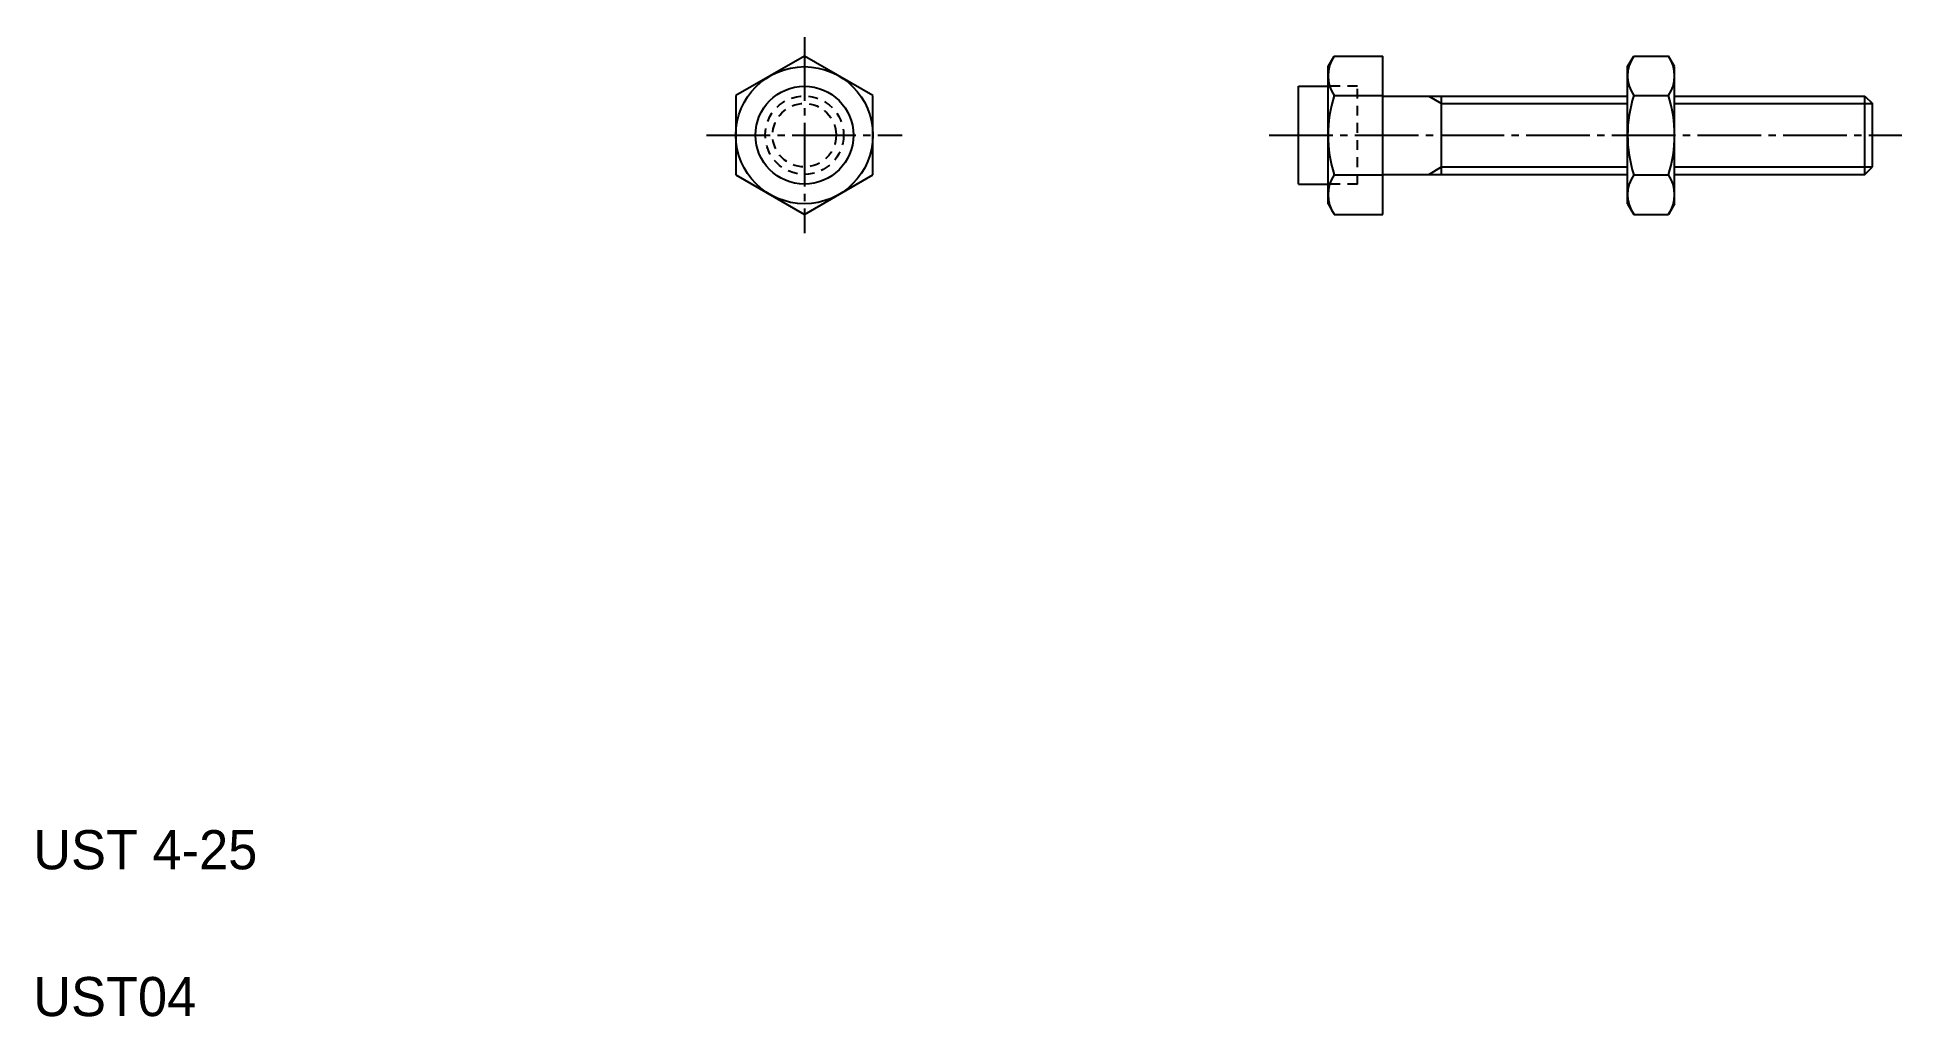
# Model space of a CAD drawing. Extents: x 5.2 to 100.4, y 5 to 55.
import ezdxf

# ---------------------------------------------------------------- set-up
doc = ezdxf.new("R2010")
doc.units = 0
doc.header["$LTSCALE"] = 0.25
doc.linetypes.add('CENTER', pattern=[17.5, 13, -1.5, 1.5, -1.5])
doc.linetypes.add('DASHED', pattern=[3.5, 2, -1.5])
doc.layers.get('0').update_dxf_attribs({"linetype": 'CONTINUOUS'})
doc.layers.add('CENTER', color=1, linetype='CENTER')

msp = doc.modelspace()

# ---------------------------------------------------------------- linework, layer by layer
at = {"color": 7, "linetype": 'CONTINUOUS'}
for p, q in [((44.387, 54.031), (40.887, 52.01)), ((47.887, 52.01), (44.387, 54.031)), ((71.13, 53.49), (71.443, 54.031)), ((71.13, 46.49), (71.13, 53.49)), ((71.443, 54.031), (73.93, 54.031)), ((73.93, 45.948), (73.93, 54.031)), ((86.43, 53.49), (86.743, 54.031)), ((86.43, 46.49), (86.43, 53.49)), ((86.743, 54.031), (88.518, 54.031)), ((88.83, 53.49), (88.518, 54.031)), ((88.83, 46.49), (88.83, 53.49)), ((69.63, 47.49), (69.63, 52.49)), ((69.63, 52.49), (71.13, 52.49)), ((40.887, 52.01), (40.887, 47.969)), ((47.887, 47.969), (47.887, 52.01)), ((71.443, 52.01), (73.93, 52.01)), ((73.93, 51.99), (86.43, 51.99)), ((76.93, 47.99), (76.93, 51.99)), ((86.743, 52.01), (88.518, 52.01)), ((88.83, 51.99), (98.551, 51.99)), ((98.551, 47.99), (98.551, 51.99)), ((98.551, 51.99), (98.93, 51.611)), ((98.93, 48.369), (98.93, 51.611)), ((40.887, 47.969), (44.387, 45.948)), ((44.387, 45.948), (47.887, 47.969)), ((71.443, 47.969), (73.93, 47.969)), ((73.93, 47.99), (86.43, 47.99)), ((86.743, 47.969), (88.518, 47.969)), ((88.83, 47.99), (98.551, 47.99)), ((98.551, 47.99), (98.93, 48.369)), ((69.63, 47.49), (71.13, 47.49)), ((71.13, 46.49), (71.443, 45.948)), ((71.443, 45.948), (73.93, 45.948)), ((86.43, 46.49), (86.743, 45.948)), ((86.743, 45.948), (88.518, 45.948)), ((88.83, 46.49), (88.518, 45.948))]:
    msp.add_line(p, q, dxfattribs=at)
at = {"color": 3, "linetype": 'DASHED'}
for p, q in [((72.63, 52.49), (71.13, 52.49)), ((72.63, 47.49), (72.63, 52.49)), ((72.63, 47.49), (71.13, 47.49))]:
    msp.add_line(p, q, dxfattribs=at)
for p, q in [((71.88, 52.49), (71.88, 52.49)), ((72.255, 52.49), (72.255, 52.49))]:
    msp.add_line(p, q)
at = {"color": 3, "linetype": 'CONTINUOUS'}
for p, q in [((76.274, 51.99), (76.93, 51.611)), ((76.93, 51.611), (86.43, 51.611)), ((88.83, 51.611), (98.93, 51.611)), ((76.274, 47.99), (76.93, 48.369)), ((76.93, 48.369), (86.43, 48.369)), ((88.83, 48.369), (98.93, 48.369))]:
    msp.add_line(p, q, dxfattribs=at)
at = {"color": 7, "linetype": 'CONTINUOUS'}
for radius in [3.5, 2.5]:
    msp.add_circle((44.387, 49.99), radius, dxfattribs=at)
at = {"color": 3, "linetype": 'DASHED'}
for radius in [2, 1.621]:
    msp.add_circle((44.387, 49.99), radius, dxfattribs=at)
for centre, radius, start, end in [((72.919, 53.021), 1.789, 145.61577, 214.38423), ((88.219, 53.021), 1.789, 145.61577, 214.38423), ((87.041, 53.021), 1.789, 325.61577, 34.38423), ((77.818, 49.99), 6.687, 162.41206, 197.58794), ((93.118, 49.99), 6.687, 162.41206, 197.58794), ((82.143, 49.99), 6.687, 342.41206, 17.58794), ((72.919, 46.959), 1.789, 145.61577, 214.38423), ((88.219, 46.959), 1.789, 145.61577, 214.38423), ((87.041, 46.959), 1.789, 325.61577, 34.38423)]:
    msp.add_arc(centre, radius, start, end)
at = {"layer": 'CENTER', "color": 1, "linetype": 'CENTER'}
for p, q in [((44.387, 54.99), (44.387, 44.99)), ((39.387, 49.99), (49.387, 49.99)), ((68.13, 49.99), (100.43, 49.99))]:
    msp.add_line(p, q, dxfattribs=at)

# ---------------------------------------------------------------- texts
for s, p in [('UST 4-25', (5, 12.5)), ('UST04', (5, 5))]:
    msp.add_text(s, height=2).set_placement(p)

doc.saveas('drawing.dxf')
